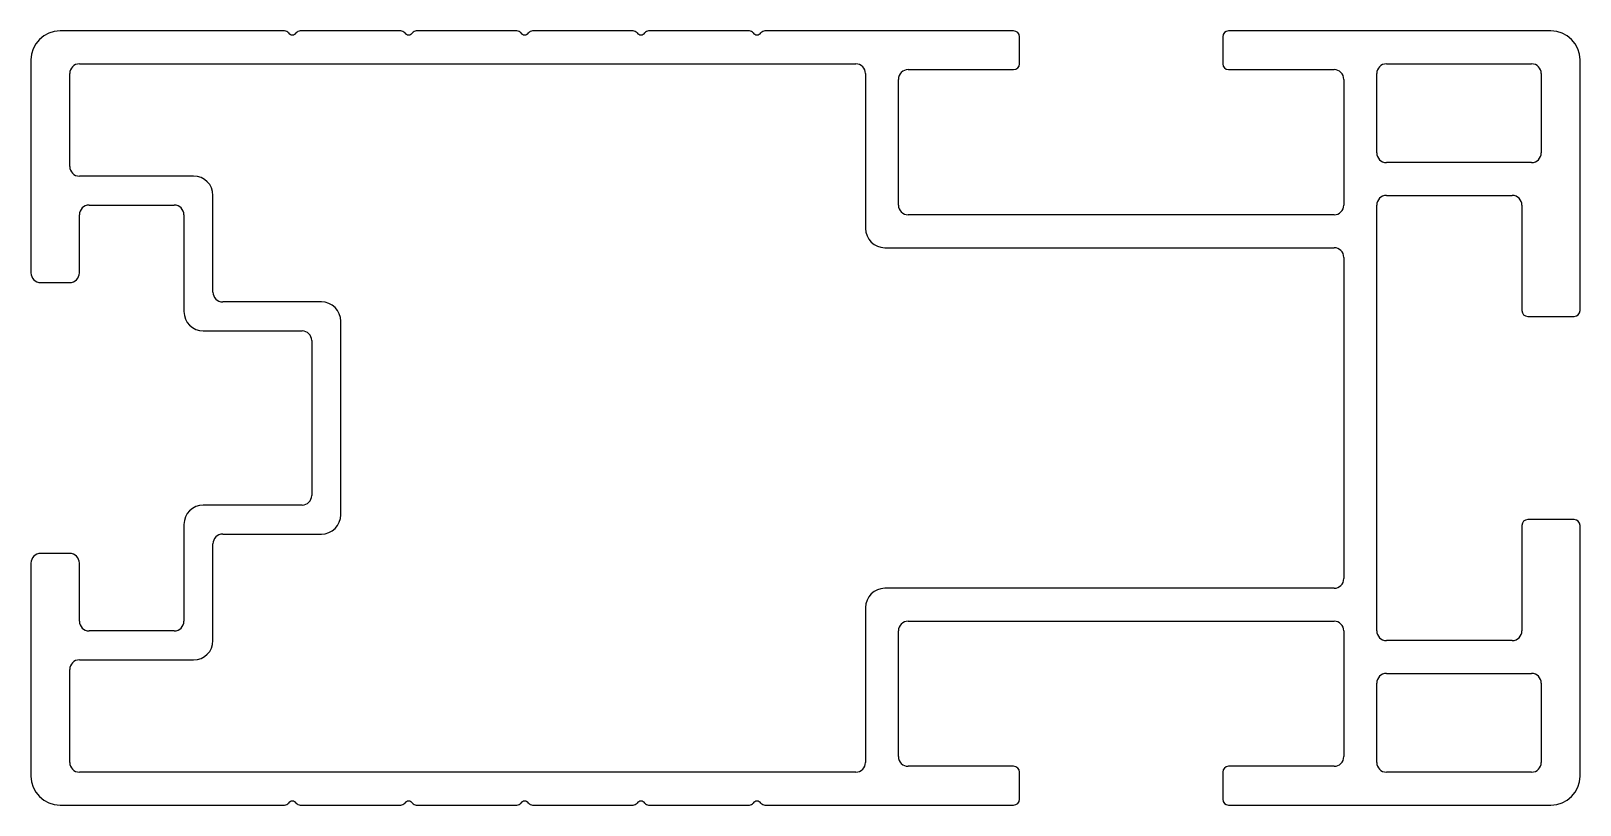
# Model space of a CAD drawing. Extents: x 1007 to 1087, y 805.4 to 845.4.
import ezdxf

# ---------------------------------------------------------------- set-up
doc = ezdxf.new("R2010")
doc.units = 0
doc.layers.get('0').update_dxf_attribs({"linetype": 'CONTINUOUS'})

msp = doc.modelspace()

# ---------------------------------------------------------------- linework, layer by layer
for p, q in [((1020.13, 845.397), (1008.53, 845.397)), ((1026.13, 845.397), (1020.93, 845.397)), ((1032.13, 845.397), (1026.93, 845.397)), ((1038.13, 845.397), (1032.93, 845.397)), ((1044.13, 845.397), (1038.93, 845.397)), ((1057.78, 845.397), (1044.93, 845.397)), ((1058.08, 843.697), (1058.08, 845.097)), ((1068.58, 845.097), (1068.58, 843.697)), ((1085.53, 845.397), (1068.88, 845.397)), ((1007.03, 843.897), (1007.03, 832.897)), ((1009.53, 843.697), (1049.63, 843.697)), ((1052.33, 843.397), (1057.78, 843.397)), ((1068.88, 843.397), (1074.33, 843.397)), ((1077.03, 843.697), (1084.53, 843.697)), ((1087.03, 830.947), (1087.03, 843.897)), ((1009.03, 838.397), (1009.03, 843.197)), ((1050.13, 843.197), (1050.13, 835.197)), ((1051.83, 836.397), (1051.83, 842.897)), ((1074.83, 842.897), (1074.83, 836.397)), ((1076.53, 839.097), (1076.53, 843.197)), ((1085.03, 843.197), (1085.03, 839.097)), ((1084.53, 838.597), (1077.03, 838.597)), ((1015.43, 837.897), (1009.53, 837.897)), ((1016.43, 831.897), (1016.43, 836.897)), ((1077.03, 836.897), (1083.53, 836.897)), ((1010.03, 836.397), (1014.43, 836.397)), ((1076.53, 814.397), (1076.53, 836.397)), ((1084.03, 836.397), (1084.03, 830.947)), ((1009.53, 832.897), (1009.53, 835.897)), ((1014.93, 835.897), (1014.93, 830.897)), ((1074.33, 835.897), (1052.33, 835.897)), ((1051.13, 834.197), (1074.33, 834.197)), ((1074.83, 833.697), (1074.83, 817.097)), ((1007.53, 832.397), (1009.03, 832.397)), ((1022.03, 831.397), (1016.93, 831.397)), ((1084.33, 830.647), (1086.73, 830.647)), ((1015.93, 829.897), (1021.03, 829.897)), ((1023.03, 820.397), (1023.03, 830.397)), ((1021.53, 829.397), (1021.53, 821.397)), ((1021.03, 820.897), (1015.93, 820.897)), ((1086.73, 820.147), (1084.33, 820.147)), ((1014.93, 819.897), (1014.93, 814.897)), ((1016.93, 819.397), (1022.03, 819.397)), ((1084.03, 819.847), (1084.03, 814.397)), ((1087.03, 806.897), (1087.03, 819.847)), ((1016.43, 813.897), (1016.43, 818.897)), ((1007.03, 817.897), (1007.03, 806.897)), ((1009.03, 818.397), (1007.53, 818.397)), ((1009.53, 814.897), (1009.53, 817.897)), ((1074.33, 816.597), (1051.13, 816.597)), ((1050.13, 815.597), (1050.13, 807.597)), ((1052.33, 814.897), (1074.33, 814.897)), ((1014.43, 814.397), (1010.03, 814.397)), ((1051.83, 807.897), (1051.83, 814.397)), ((1074.83, 814.397), (1074.83, 807.897)), ((1083.53, 813.897), (1077.03, 813.897)), ((1009.53, 812.897), (1015.43, 812.897)), ((1009.03, 807.597), (1009.03, 812.397)), ((1077.03, 812.197), (1084.53, 812.197)), ((1076.53, 807.597), (1076.53, 811.697)), ((1085.03, 811.697), (1085.03, 807.597)), ((1057.78, 807.397), (1052.33, 807.397)), ((1074.33, 807.397), (1068.88, 807.397)), ((1049.63, 807.097), (1009.53, 807.097)), ((1058.08, 805.697), (1058.08, 807.097)), ((1068.58, 807.097), (1068.58, 805.697)), ((1084.53, 807.097), (1077.03, 807.097)), ((1008.53, 805.397), (1020.13, 805.397)), ((1020.93, 805.397), (1026.13, 805.397)), ((1026.93, 805.397), (1032.13, 805.397)), ((1032.93, 805.397), (1038.13, 805.397)), ((1038.93, 805.397), (1044.13, 805.397)), ((1044.93, 805.397), (1057.78, 805.397)), ((1068.88, 805.397), (1085.53, 805.397))]:
    msp.add_line(p, q)
for centre, radius, start, end in [((1008.53, 843.897), 1.5, 90, 180), ((1020.13, 845.147), 0.25, 36.8699, 90), ((1020.53, 845.447), 0.25, 216.8699, 323.1301), ((1020.93, 845.147), 0.25, 90, 143.1301), ((1026.13, 845.147), 0.25, 36.8699, 90), ((1026.53, 845.447), 0.25, 216.8699, 323.1301), ((1026.93, 845.147), 0.25, 90, 143.1301), ((1032.13, 845.147), 0.25, 36.8699, 90), ((1032.53, 845.447), 0.25, 216.8699, 323.1301), ((1032.93, 845.147), 0.25, 90, 143.1301), ((1038.13, 845.147), 0.25, 36.8699, 90), ((1038.53, 845.447), 0.25, 216.8699, 323.1301), ((1038.93, 845.147), 0.25, 90, 143.1301), ((1044.13, 845.147), 0.25, 36.8699, 90), ((1044.53, 845.447), 0.25, 216.8699, 323.1301), ((1044.93, 845.147), 0.25, 90, 143.1301), ((1057.78, 845.097), 0.3, 0, 90), ((1068.88, 845.097), 0.3, 90, 180), ((1085.53, 843.897), 1.5, 0, 90), ((1009.53, 843.197), 0.5, 90, 180), ((1049.63, 843.197), 0.5, 0, 90), ((1052.33, 842.897), 0.5, 90, 180), ((1057.78, 843.697), 0.3, 270, 0), ((1068.88, 843.697), 0.3, 180, 270), ((1074.33, 842.897), 0.5, 0, 90), ((1077.03, 843.197), 0.5, 90, 180), ((1084.53, 843.197), 0.5, 0, 90), ((1077.03, 839.097), 0.5, 180, 270), ((1084.53, 839.097), 0.5, 270, 0), ((1009.53, 838.397), 0.5, 180, 270), ((1015.43, 836.897), 1, 0, 90), ((1077.03, 836.397), 0.5, 90, 180), ((1083.53, 836.397), 0.5, 0, 90), ((1010.03, 835.897), 0.5, 90, 180), ((1014.43, 835.897), 0.5, 0, 90), ((1052.33, 836.397), 0.5, 180, 270), ((1074.33, 836.397), 0.5, 270, 360), ((1051.13, 835.197), 1, 180, 270), ((1074.33, 833.697), 0.5, 0, 90), ((1007.53, 832.897), 0.5, 180, 270), ((1009.03, 832.897), 0.5, 270, 0), ((1016.93, 831.897), 0.5, 180, 270), ((1022.03, 830.397), 1, 0, 90), ((1015.93, 830.897), 1, 180, 270), ((1084.33, 830.947), 0.3, 180, 270), ((1086.73, 830.947), 0.3, 270, 0), ((1021.03, 829.397), 0.5, 0, 90), ((1015.93, 819.897), 1, 90, 180), ((1021.03, 821.397), 0.5, 270, 0), ((1022.03, 820.397), 1, 270, 0), ((1084.33, 819.847), 0.3, 90, 180), ((1086.73, 819.847), 0.3, 0, 90), ((1016.93, 818.897), 0.5, 90, 180), ((1007.53, 817.897), 0.5, 90, 180), ((1009.03, 817.897), 0.5, 0, 90), ((1074.33, 817.097), 0.5, 270, 360), ((1051.13, 815.597), 1, 90, 180), ((1010.03, 814.897), 0.5, 180, 270), ((1014.43, 814.897), 0.5, 270, 360), ((1052.33, 814.397), 0.5, 90, 180), ((1074.33, 814.397), 0.5, 0, 90), ((1015.43, 813.897), 1, 270, 0), ((1077.03, 814.397), 0.5, 180, 270), ((1083.53, 814.397), 0.5, 270, 360), ((1009.53, 812.397), 0.5, 90, 180), ((1077.03, 811.697), 0.5, 90, 180), ((1084.53, 811.697), 0.5, 0, 90), ((1009.53, 807.597), 0.5, 180, 270), ((1049.63, 807.597), 0.5, 270, 360), ((1052.33, 807.897), 0.5, 180, 270), ((1057.78, 807.097), 0.3, 0, 90), ((1068.88, 807.097), 0.3, 90, 180), ((1074.33, 807.897), 0.5, 270, 360), ((1077.03, 807.597), 0.5, 180, 270), ((1084.53, 807.597), 0.5, 270, 360), ((1008.53, 806.897), 1.5, 180, 270), ((1085.53, 806.897), 1.5, 270, 0), ((1057.78, 805.697), 0.3, 270, 0), ((1068.88, 805.697), 0.3, 180, 270), ((1020.13, 805.647), 0.25, 270, 323.1301), ((1020.53, 805.347), 0.25, 36.8699, 143.1301), ((1020.93, 805.647), 0.25, 216.8699, 270), ((1026.13, 805.647), 0.25, 270, 323.1301), ((1026.53, 805.347), 0.25, 36.8699, 143.1301), ((1026.93, 805.647), 0.25, 216.8699, 270), ((1032.13, 805.647), 0.25, 270, 323.1301), ((1032.53, 805.347), 0.25, 36.8699, 143.1301), ((1032.93, 805.647), 0.25, 216.8699, 270), ((1038.13, 805.647), 0.25, 270, 323.1301), ((1038.53, 805.347), 0.25, 36.8699, 143.1301), ((1038.93, 805.647), 0.25, 216.8699, 270), ((1044.13, 805.647), 0.25, 270, 323.1301), ((1044.53, 805.347), 0.25, 36.8699, 143.1301), ((1044.93, 805.647), 0.25, 216.8699, 270)]:
    msp.add_arc(centre, radius, start, end)

doc.saveas('drawing.dxf')
